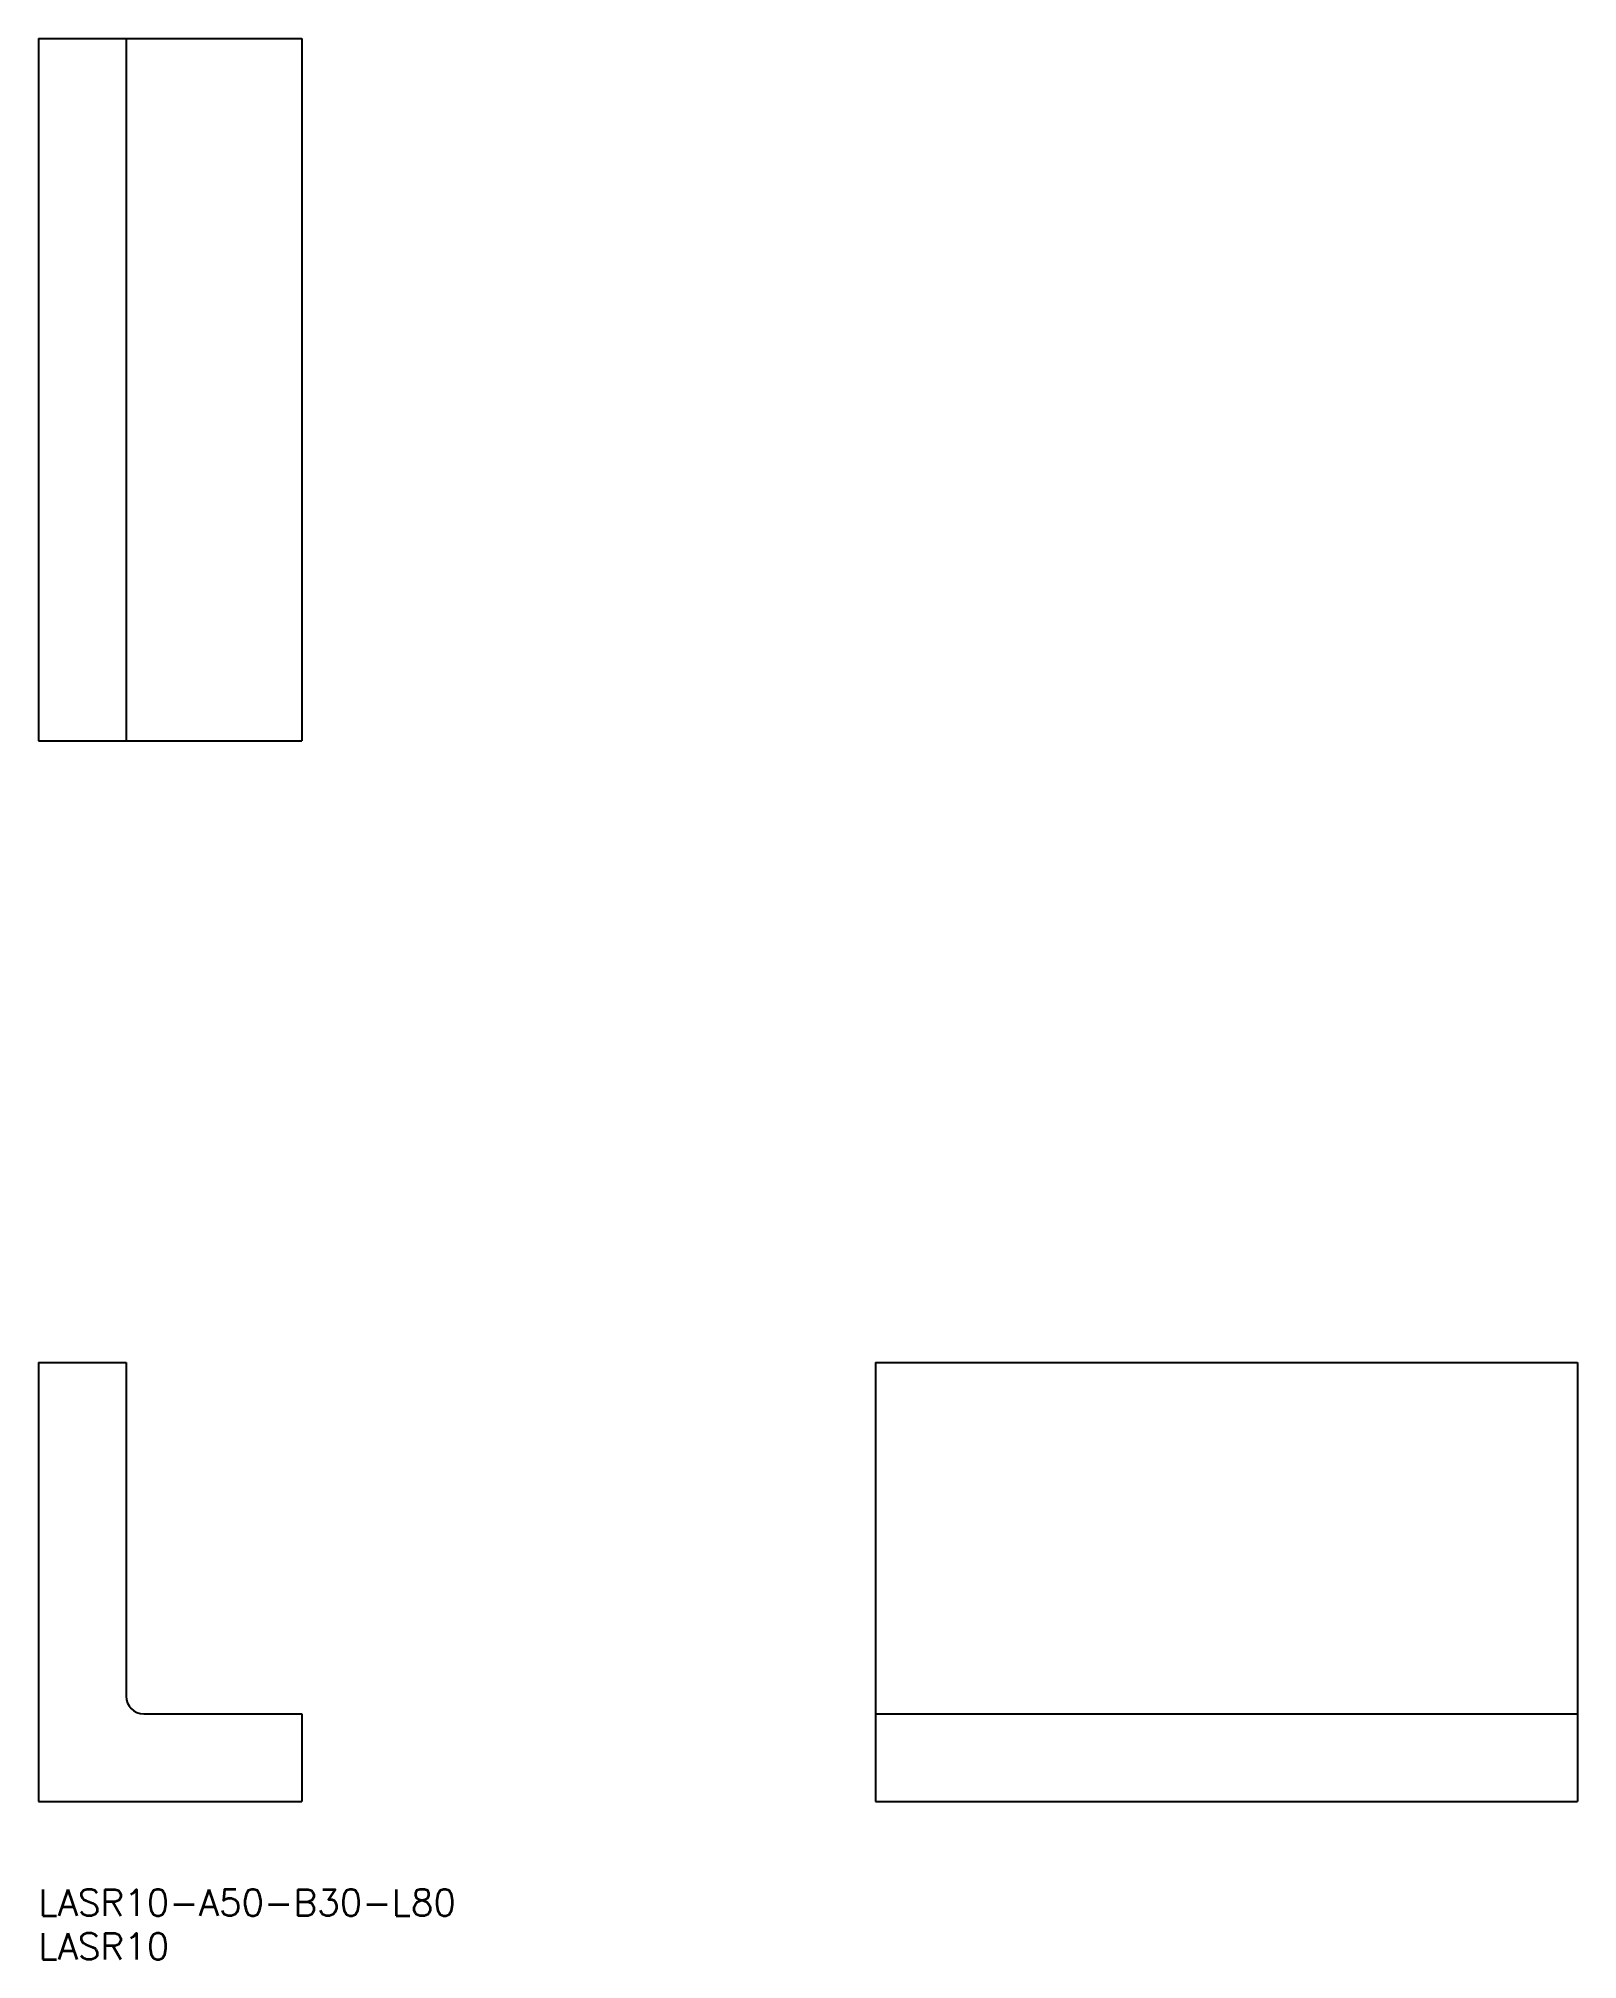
# Model space of a CAD drawing. Extents: x 0 to 175, y -8 to 211.
import ezdxf

# ---------------------------------------------------------------- set-up
doc = ezdxf.new("R2010")
doc.units = 0
doc.header["$LTSCALE"] = 0.5
doc.layers.add('MSM_CONTINUOUS', color=7, linetype='CONTINUOUS')
doc.layers.add('MSM_PART_NUMBER', color=7, linetype='CONTINUOUS')
doc.styles.get("Standard").update_dxf_attribs({"font": 'txt.shx', "height": 3, "bigfont": 'bigfont.shx'})

# ---------------------------------------------------------------- blocks, each defined once
blk = doc.blocks.new('*U13')
at = {"layer": 'MSM_PART_NUMBER'}
blk.add_text('LASR10-A50-B30-L80', height=3, dxfattribs=at).set_placement((0, -3))
blk = doc.blocks.new('*U14')
at = {"layer": 'MSM_PART_NUMBER'}
blk.add_text('LASR10', height=3, dxfattribs=at).set_placement((0, -8))

msp = doc.modelspace()

# ---------------------------------------------------------------- linework, layer by layer
at = {"layer": 'MSM_CONTINUOUS'}
for p, q in [((0, 210.8), (0, 130.8)), ((0, 210.8), (30, 210.8)), ((10, 210.8), (10, 130.8)), ((30, 210.8), (30, 130.8)), ((0, 130.8), (30, 130.8)), ((0, 60), (10, 60)), ((0, 60), (0, 10)), ((10, 60), (10, 22)), ((95.36, 60), (95.36, 10)), ((95.36, 60), (175.36, 60)), ((175.36, 60), (175.36, 10)), ((12, 20), (30, 20)), ((30, 20), (30, 10)), ((95.36, 20), (175.36, 20)), ((0, 10), (30, 10)), ((95.36, 10), (175.36, 10))]:
    msp.add_line(p, q, dxfattribs=at)
msp.add_arc((12, 22), 2, 180, 270, dxfattribs=at)

# ---------------------------------------------------------------- block references
for name in ['*U13', '*U14']:
    msp.add_blockref(name, (0, 0), dxfattribs=at)

doc.saveas('drawing.dxf')
